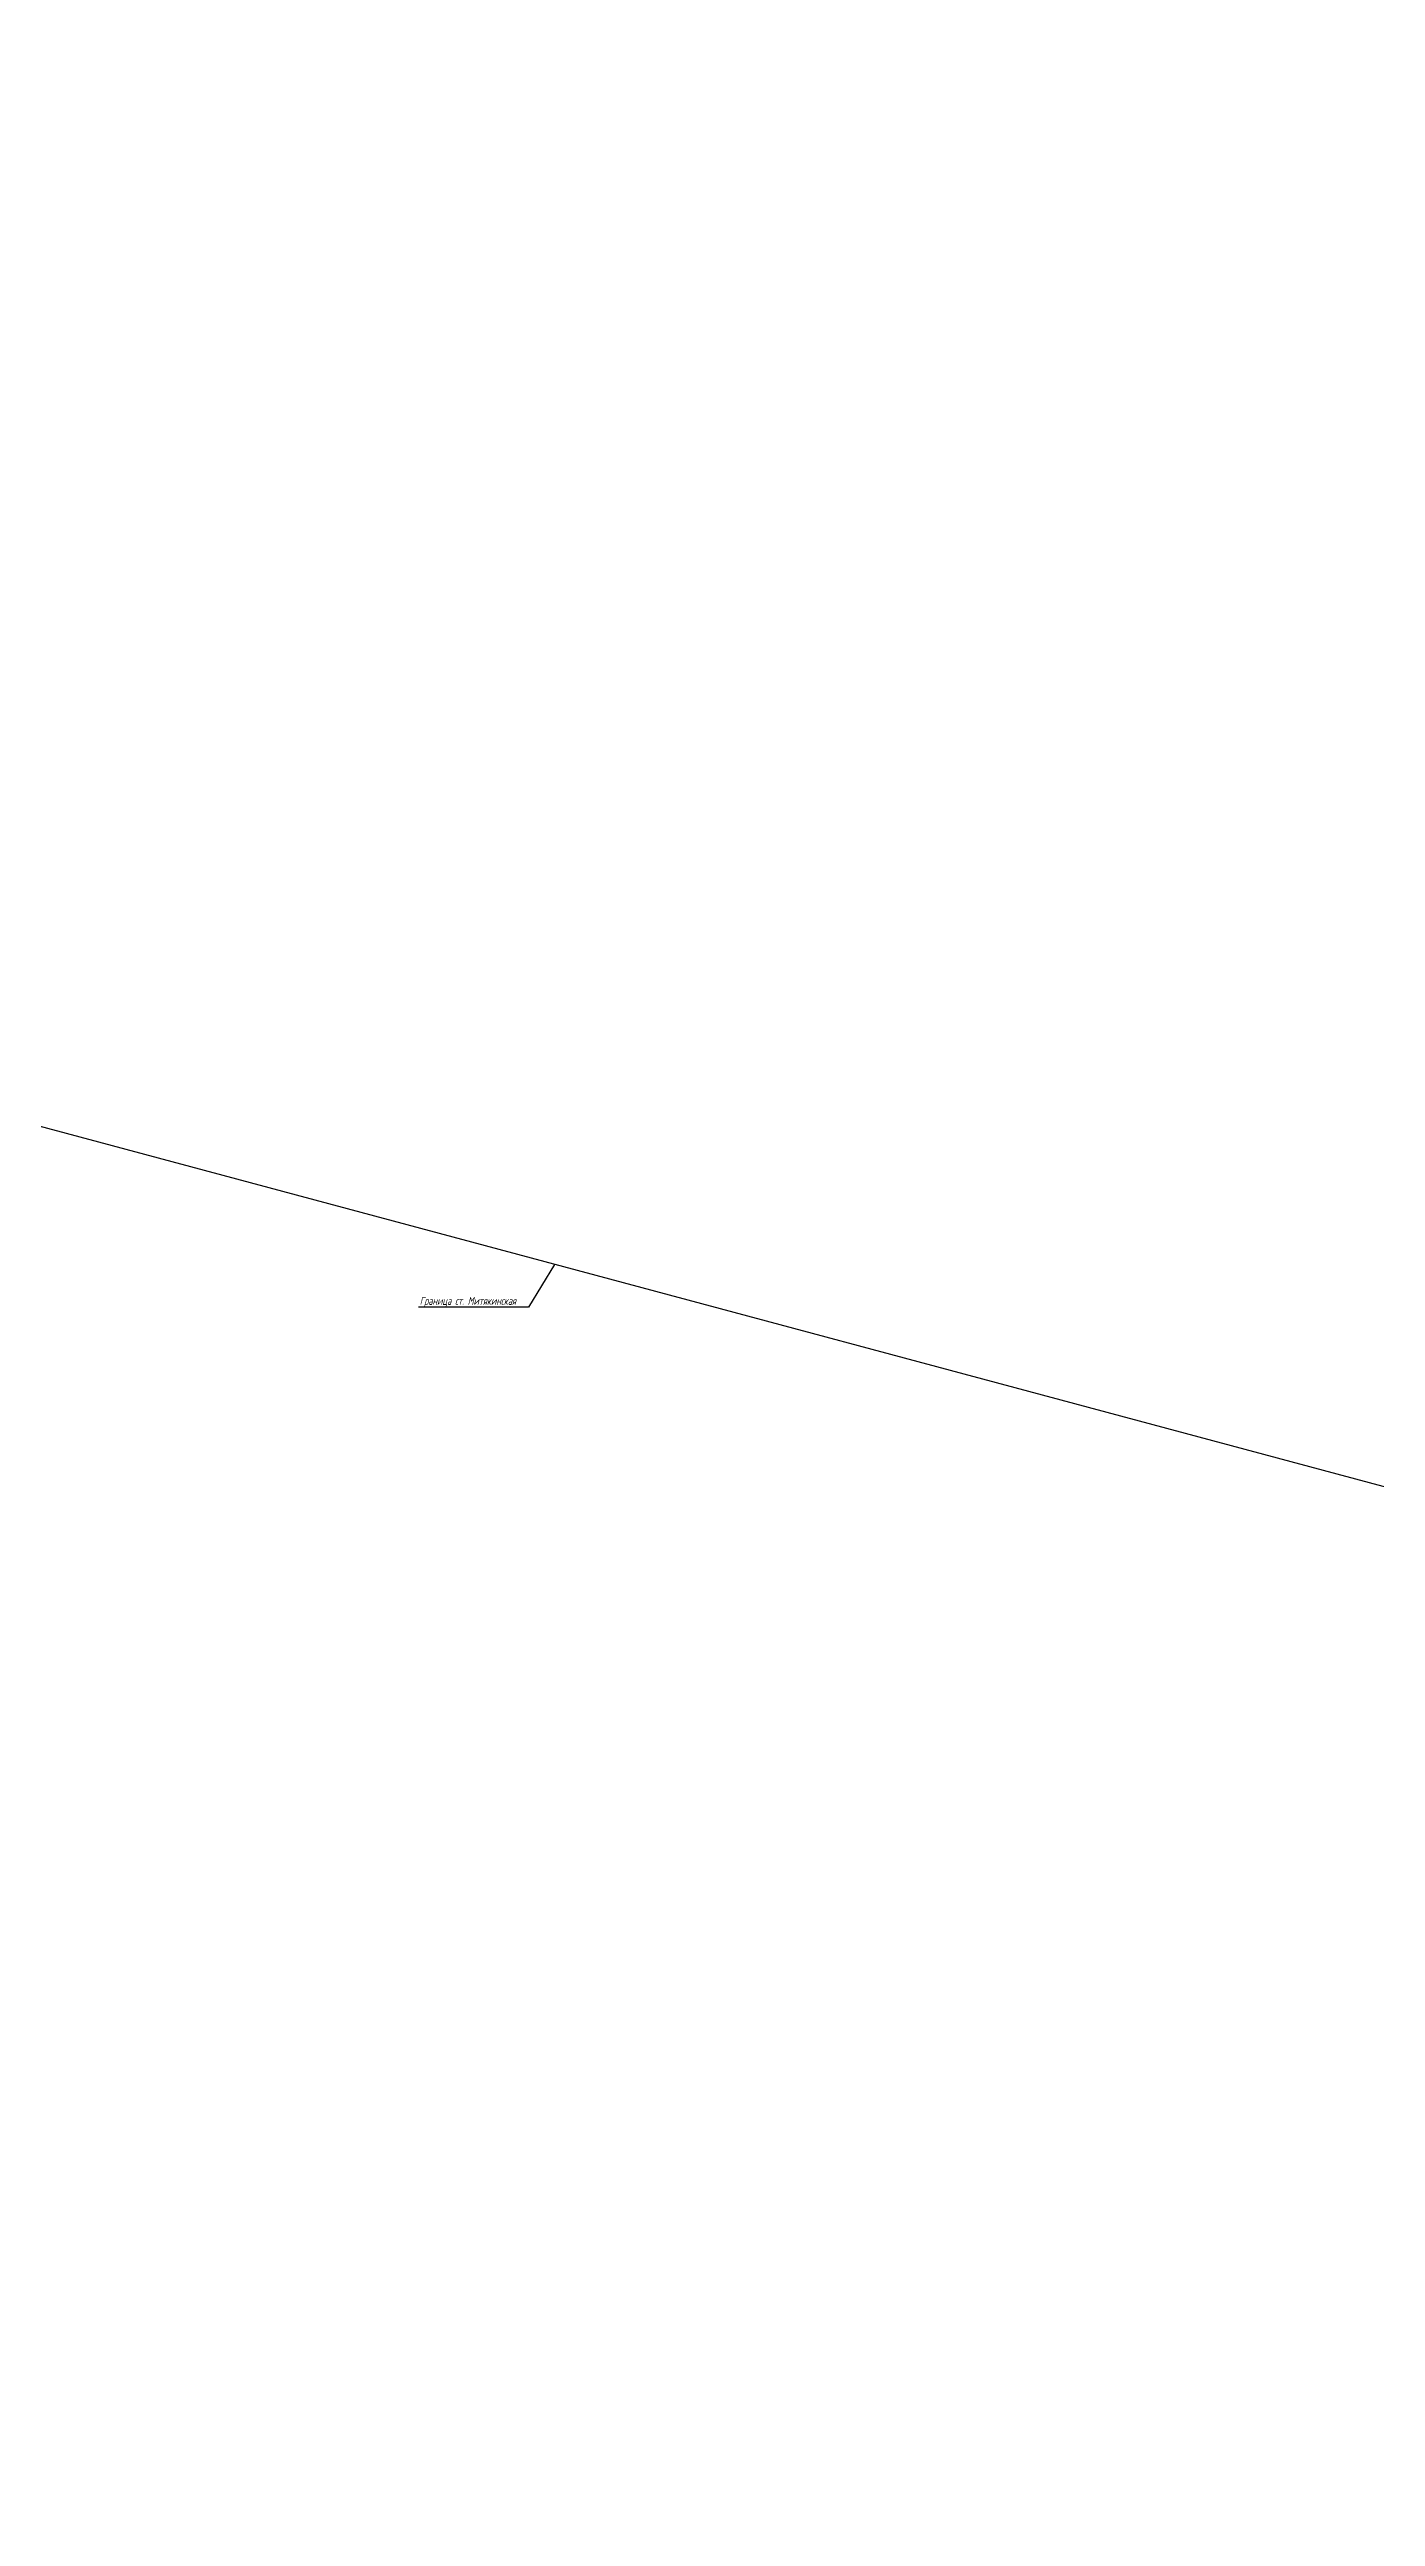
# Model space of a CAD drawing. Extents: x 2208637 to 2213412, y 575334 to 577367.
# Drawn here: x 2211310.8 to 2211476.5, y 576716.7 to 577025.1 of the extents above; entities that cross this region are included whole.
import ezdxf

# ---------------------------------------------------------------- set-up
doc = ezdxf.new("R2010")
doc.units = 0
doc.header["$LTSCALE"] = 0.5
doc.layers.get('0').update_dxf_attribs({"lineweight": 25})
doc.layers.add('ИИ_ГРАНИЦЫ_АДМИНИСТРАТИВНЫЕ', color=7, linetype='Continuous', lineweight=25)
doc.layers.add('ИИ_ГРАНИЦЫ_ЗЕМЛЕПОЛЬЗОВАТЕЛЕЙ', color=7, linetype='Continuous', lineweight=25)
doc.styles.add('GOST 2.304', font='cs_gost2304.shx', dxfattribs={"width": 0.8, "oblique": 15})
doc.linetypes.add('2000_484', pattern='A,10,-1,[3,Topography.shx,S=1,R=0,X=0,Y=0],-1', length=12)

# ---------------------------------------------------------------- blocks, each defined once
blk = doc.blocks.new('BCB7BAE39EFCF49D8B70EAD3D3A6B80')
at = {"color": 0, "linetype": 'Continuous', "lineweight": -2}
blk.add_lwpolyline([(2212133.24, 576624.45), (2212103, 576623.7), (2212041.27, 576644.45), (2211922.58, 576686.35), (2211843.81, 576712.35), (2211804.31, 576726.35), (2211516.58, 576834.94), (2211303.16, 576892.2), (2211227.38, 576911.95), (2211176.27, 576938.45), (2211132.53, 576965.4), (2211111.19, 576987.8), (2211091.01, 577034), (2211059.65, 577101.5), (2210985.54, 577175.9), (2210887.6, 577285.19), (2210777.71, 577321.3)], dxfattribs=at)
at = {"color": 0, "lineweight": -2, "flags": 1}
for tag in ['Тип объекта', 'Кадастровый номер, обозначение, учетный номер объекта']:
    blk.add_attdef(tag, (0, 0), '', height=0.2, dxfattribs=at)

msp = doc.modelspace()

# ---------------------------------------------------------------- linework, layer by layer
at = {"layer": 'ИИ_ГРАНИЦЫ_АДМИНИСТРАТИВНЫЕ', "color": 7, "linetype": '2000_484', "lineweight": 20, "flags": 128}
msp.add_lwpolyline([(2208637.64, 575683.2), (2208637.12, 575732.47), (2208647.38, 575757.64), (2208712.88, 575774.37), (2208765.7, 575789.8), (2208807.46, 575799.95), (2208807.33, 575822.25), (2208866.63, 575850.78), (2208924.39, 575850.05), (2209123.06, 575805.22), (2209189.57, 575794.6), (2209384.44, 575770.2), (2209419.77, 575768.76), (2209405.25, 575844.8), (2209417.97, 575852.45), (2209454.8, 575862.5), (2209502.13, 575873), (2209566.06, 575887.5), (2209643.88, 575887.05), (2209698.62, 575876.3), (2209785.56, 575855.23), (2209794.04, 575844.64), (2209798.29, 575786.7), (2209841.56, 575784.75), (2209911.94, 575781.9), (2209953.08, 575780.8), (2209975.77, 575777), (2209994.81, 575774.67), (2210042.51, 575772.43), (2210076.96, 575770.75), (2210132.52, 575772.85), (2210166.15, 575775.65), (2210220.75, 575778.1), (2210247.21, 575803.95), (2210266.79, 575820.2), (2210283.96, 575832.5), (2210417.69, 575815.65), (2210441.7, 575811.37), (2210447.9, 575857.95), (2210533.7, 575927.25), (2210594.67, 576007.74), (2210638.32, 575977.88), (2210729.62, 575954.7), (2210749.96, 575942.1), (2210810.2, 575956.35), (2210792.25, 576001.25), (2210770.67, 576033.1), (2210714.4, 576088), (2210661.88, 576171.65), (2210627.69, 576315.55), (2210627.94, 576420.5), (2210643.29, 576493.01), (2210585.24, 576554.72), (2210534.37, 576627.25), (2210510.14, 576671.95), (2210514.4, 576727.8), (2210514.46, 576787.45), (2210503.03, 576837.06), (2210487.88, 576879.62), (2210476.17, 576904.77), (2210454.7, 576956.39), (2210446.64, 577039.79), (2210469.12, 577047.64), (2210532.26, 577056.68), (2210492.9, 577140.66), (2210503.88, 577204.37), (2210414.35, 577225.1), (2210433.56, 577322.45), (2210485.21, 577314.95), (2210520.37, 577308.45), (2210536.63, 577357.8), (2210548.28, 577367.18), (2210592.75, 577358.3), (2210706.5, 577335.5), (2210777.71, 577321.3), (2210887.6, 577285.19), (2210985.54, 577175.9), (2211059.65, 577101.5), (2211091.01, 577034), (2211111.19, 576987.8), (2211132.53, 576965.4), (2211176.27, 576938.45), (2211227.38, 576911.95), (2211303.16, 576892.2), (2211516.58, 576834.94), (2211804.31, 576726.35), (2211843.81, 576712.35), (2211922.58, 576686.35), (2212041.27, 576644.45), (2212103, 576623.7), (2212133.24, 576624.45), (2212189.51, 576644.8), (2212227.83, 576642.4), (2212376.29, 576654.4), (2212597.54, 576561.66), (2212869.08, 576424.59), (2213261.81, 576271.2), (2213292.63, 576260.4), (2213343.62, 576228.96), (2213411.84, 576174.77), (2213405.92, 575996.5), (2213324.31, 575957.65), (2213213.75, 575933.95), (2213136.98, 575964.2), (2213069.2, 575964.2), (2212952.54, 575972.6), (2212925.59, 575969.66), (2212823.78, 575988.44), (2212744.79, 575998.82), (2212662.66, 575994.41), (2212608.22, 575986.23), (2212530.5, 575971.44), (2212487.79, 575950.35), (2212404.94, 575903.31), (2212371.9, 575844.15), (2212375.55, 575805.85), (2212351.59, 575782.07), (2212327.68, 575780.59), (2212253.42, 575711.36), (2212203.07, 575650.63), (2212138.56, 575590.84), (2212081.87, 575531.9), (2212055.55, 575481.25), (2212016.06, 575441.05), (2211959.76, 575424.05), (2211947.83, 575397.15), (2211855.9, 575397), (2211762.25, 575427.45), (2211763.08, 575481.08), (2211713.04, 575479.92), (2211612.95, 575476.71), (2211580.95, 575477.59), (2211551.56, 575480.5), (2211490.46, 575491.55), (2211391.83, 575509.88), (2211334.22, 575524.43), (2211302.51, 575534.61), (2211230.65, 575544.5), (2211180.9, 575556.14), (2211150, 575561.26), (2211028.8, 575555.94), (2210941.74, 575554.69), (2210902.66, 575540.49), (2210817.68, 575518.26), (2210785.78, 575502.84), (2210730.35, 575545.98), (2210695.32, 575571.08), (2210639.44, 575598.62), (2210623.44, 575612.01), (2210601.91, 575626.56), (2210567.87, 575637.9), (2210532.03, 575651.9), (2210473.8, 575653.9), (2210461.09, 575664.66), (2210432.19, 575674.7), (2210371.04, 575690.55), (2210307.81, 575694.45), (2210273.62, 575698.05), (2210234.34, 575707.03), (2210229.78, 575667.15), (2210124.92, 575672.68), (2210056.89, 575655.12), (2210052.1, 575622.27), (2209985.74, 575624.25), (2209943.61, 575634.07), (2209752.71, 575676.79), (2209693.58, 575712.18), (2209633.82, 575719.17), (2209511.32, 575722.14), (2209430.16, 575709.42), (2209424.17, 575753.95), (2209331.01, 575737.4), (2209326.46, 575731.45), (2209323.35, 575723), (2209322.87, 575702.9), (2209318.06, 575664.05), (2209308.96, 575641.95), (2209297.14, 575616.7), (2209271.6, 575597.95), (2209235.46, 575527.15), (2209229.49, 575520.4), (2209248.27, 575514.6), (2209192.27, 575406.55), (2209130.95, 575442.3), (2209098.7, 575333.56), (2209070.72, 575346.49), (2209053.55, 575360.06), (2208969.36, 575416.85), (2208863.33, 575508.35), (2208783.85, 575564), (2208675.46, 575619.65), (2208682.9, 575680.75)], close=True, dxfattribs=at)
at = {"layer": 'ИИ_ГРАНИЦЫ_АДМИНИСТРАТИВНЫЕ', "flags": 128}
msp.add_lwpolyline([(2211373.94, 576873.21), (2211370.67, 576867.85), (2211356.92, 576867.85)], dxfattribs=at)

# ---------------------------------------------------------------- next in the draw order: wipeouts: each hides what was drawn before it
at = {"lineweight": 0}
msp.add_wipeout([(2211357.14, 576868.08), (2211370.73, 576868.08), (2211370.73, 576869.22), (2211357.14, 576869.22)], dxfattribs=at).dxf.layer = 'ИИ_ГРАНИЦЫ_АДМИНИСТРАТИВНЫЕ'

# ---------------------------------------------------------------- next in the draw order: block references
at = {"layer": 'ИИ_ГРАНИЦЫ_ЗЕМЛЕПОЛЬЗОВАТЕЛЕЙ'}
msp.add_blockref('BCB7BAE39EFCF49D8B70EAD3D3A6B80', (0, 0), dxfattribs=at)

# ---------------------------------------------------------------- next in the draw order: texts
at = {"layer": 'ИИ_ГРАНИЦЫ_АДМИНИСТРАТИВНЫЕ', "style": 'GOST 2.304', "oblique": 15, "width": 0.8}
msp.add_text('Граница ст. Митякинская', height=1, dxfattribs=at).set_placement((2211357.09, 576868.15))

doc.saveas('drawing.dxf')
